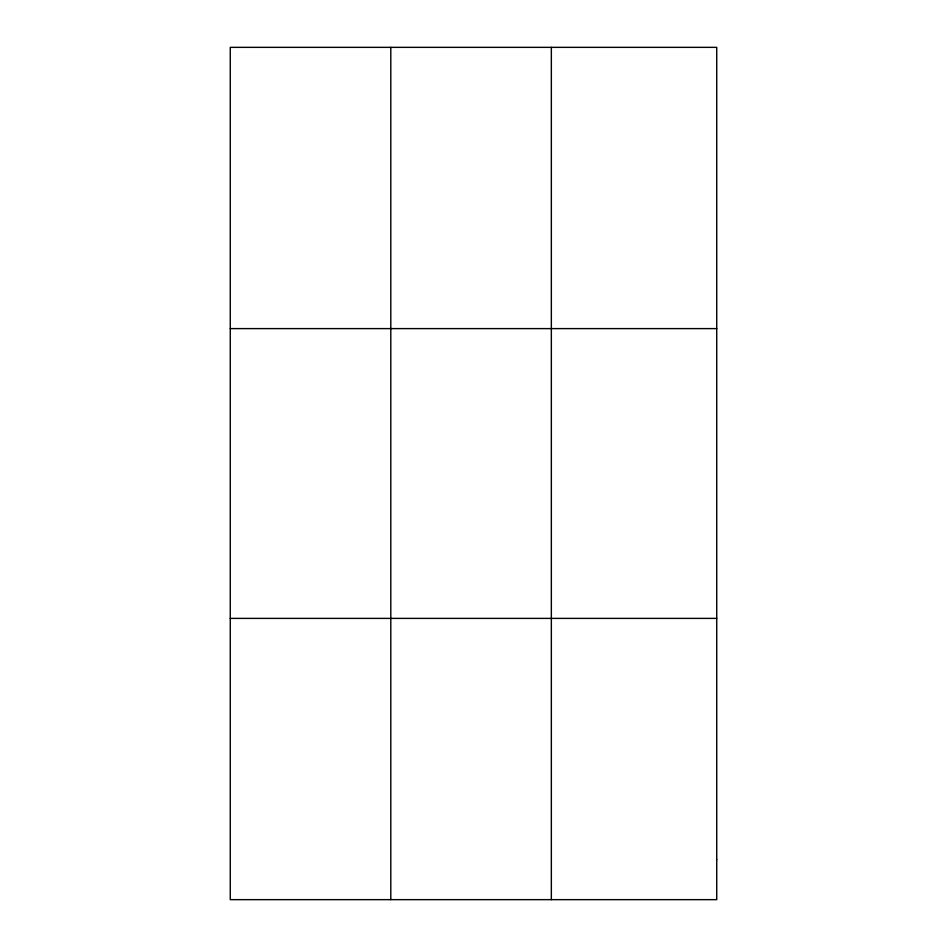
<?xml version="1.0" encoding="UTF-8"?>
<svg xmlns="http://www.w3.org/2000/svg" width="947" height="947" viewBox="0 0 947 947"><rect width="100%" height="100%" fill="white"/><g stroke="black" fill="none" stroke-linecap="round" stroke-linejoin="round"><path stroke-width="1.42" d="M390.803 899.65L390.803 47.35M551.343 899.65L551.343 47.35M230.263 328.609L716.737 328.609M230.263 618.391L716.737 618.391M716.737 859.474L716.737 899.65L230.263 899.65L230.263 47.35L716.737 47.35L716.737 859.474"/></g></svg>
